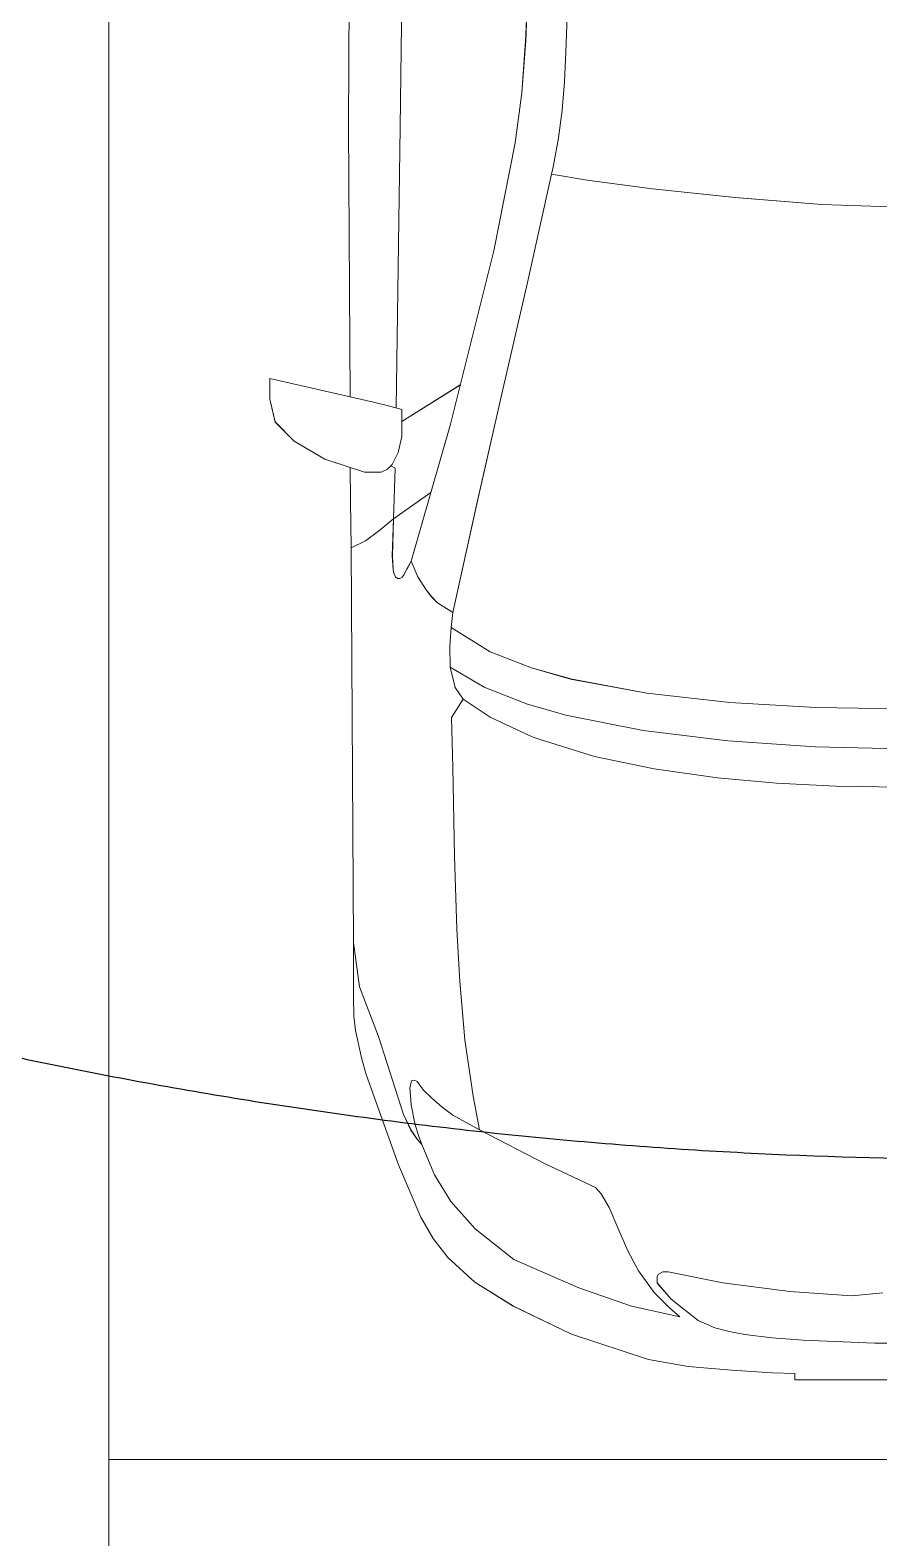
# Model space of a CAD drawing. Header units: millimetres. Extents: x -284281 to 1648660, y -821378 to -151356.
# Drawn here: x -250865 to -249456, y -270740 to -268236 of the extents above; entities that cross this region are included whole.
import ezdxf

# ---------------------------------------------------------------- set-up
doc = ezdxf.new("R2010")
doc.units = ezdxf.units.MM
doc.header["$MEASUREMENT"] = 0
for name, color, linetype in [('Cars', 7, 'Continuous'), ('Extérieur - Environnement', 7, 'Continuous'), ('Sols_ Dalles', 7, 'Continuous')]:
    doc.layers.add(name, color=color, linetype=linetype)

# ---------------------------------------------------------------- blocks, each defined once
blk = doc.blocks.new('Car 0025')
at = {"layer": 'Cars', "color": 7, "linetype": 'Continuous', "lineweight": 13}
for p, q in [((-836.8, 2545.3), (-843.3, 2088.2)), ((-926.9, 2522.7), (-928.9, 2089.8)), ((-928.9, 2089.8), (-926.9, 2522.7)), ((-634.8, 2231.6), (-630.6, 2324.2)), ((-564.1, 2317.3), (-567.9, 2213)), ((-640.9, 2145.4), (-634.8, 2231.6)), ((-567.9, 2213), (-570.5, 2163.8)), ((-570.5, 2163.8), (-574.3, 2116.7)), ((-652.1, 2062.2), (-640.9, 2145.4)), ((-574.3, 2116.7), (-580.1, 2070.5)), ((-928.9, 2089.8), (-926.4, 1640.4)), ((-926.4, 1640.4), (-928.9, 2089.8)), ((-843.3, 2088.2), (-849.7, 1622.1)), ((-687.5, 1882.8), (-652.1, 2062.2)), ((-580.1, 2070.5), (-588.5, 2025.1)), ((-591.8, 2010.3), (-632, 1830.3)), ((-591.8, 2010.3), (-588.8, 2024.6)), ((-591.8, 2010.3), (-532.9, 2000.2)), ((-588.8, 2024.6), (-588.4, 2025.3)), ((-532.9, 2000.2), (-424.2, 1986.1)), ((-424.2, 1986.1), (-287.2, 1971.5)), ((-287.2, 1971.5), (-142.7, 1960.1)), ((-142.7, 1960.1), (-12.1, 1955.6)), ((-759.7, 1595.1), (-687.5, 1882.8)), ((-632, 1830.3), (-674.2, 1645.7)), ((-926.4, 1640.4), (-1059.8, 1671.2)), ((-1059.8, 1671.2), (-1059.8, 1636.9)), ((-1059.8, 1671.2), (-887.7, 1631.5)), ((-1059.8, 1671.2), (-1059.8, 1636.9)), ((-743.3, 1660.3), (-840.5, 1599.8)), ((-1059.8, 1636.9), (-1050.9, 1598.8)), ((-1050.9, 1598.8), (-1059.8, 1636.9)), ((-887.7, 1631.5), (-864.6, 1626)), ((-674.2, 1645.7), (-715.3, 1465.4)), ((-864.6, 1626), (-840.5, 1619.8)), ((-840.5, 1619.8), (-840.5, 1574.6)), ((-1050.9, 1598.8), (-1019.1, 1566.8)), ((-1019.1, 1566.8), (-1050.9, 1598.8)), ((-759.7, 1595.1), (-825.1, 1368)), ((-1019.1, 1566.8), (-968.5, 1537.3)), ((-968.5, 1537.3), (-1019.1, 1566.8)), ((-840.5, 1574.6), (-846.5, 1548.1)), ((-968.5, 1537.3), (-926, 1523.1)), ((-902.5, 1515.3), (-968.5, 1537.3)), ((-856.3, 1528), (-864.4, 1520.4)), ((-846.5, 1548.1), (-856.3, 1528)), ((-926, 1523.1), (-925.7, 1467.7)), ((-925.7, 1467.7), (-926, 1523.1)), ((-874.6, 1515.3), (-902.5, 1515.3)), ((-864.4, 1520.4), (-874.6, 1515.3)), ((-851.4, 1522.3), (-858.6, 1525.8)), ((-851.4, 1522.3), (-854.4, 1437.8)), ((-792.3, 1482), (-854.4, 1437.8)), ((-925.7, 1467.7), (-924.7, 1389.7)), ((-925.7, 1467.7), (-924.7, 1389.7)), ((-715.3, 1465.4), (-755.5, 1282.4)), ((-854.4, 1437.8), (-879.3, 1417.7)), ((-854.4, 1437.8), (-856.2, 1376.4)), ((-879.3, 1417.7), (-900.9, 1401.3)), ((-900.9, 1401.3), (-924.7, 1389.7)), ((-924.7, 1389.7), (-920.5, 734.5)), ((-924.7, 1389.7), (-920.5, 734.5)), ((-856.2, 1376.4), (-855, 1353.4)), ((-855, 1353.4), (-853.9, 1347.6)), ((-836.8, 1345.8), (-832.5, 1354)), ((-832.4, 1354), (-825.1, 1368)), ((-825.1, 1368), (-813.7, 1341.5)), ((-853.9, 1347.6), (-851, 1342)), ((-847.5, 1338.9), (-851, 1342)), ((-843.8, 1338.8), (-847.5, 1338.9)), ((-839.9, 1341.4), (-843.8, 1338.8)), ((-839.9, 1341.4), (-836.8, 1345.8)), ((-813.7, 1341.5), (-800.3, 1320)), ((-800.3, 1320), (-791.1, 1308.8)), ((-791.1, 1308.8), (-781.4, 1298.4)), ((-781.4, 1298.4), (-755.5, 1282.4)), ((-755.5, 1282.4), (-758.8, 1257.5)), ((-755.5, 1282.4), (-755.5, 1282.4)), ((-758.8, 1257.5), (-760.9, 1227.1)), ((-694, 1217.1), (-758.8, 1257.5)), ((-760.9, 1227.1), (-760.1, 1191.7)), ((-625.2, 1190.8), (-694, 1217.1)), ((-703.8, 1158.5), (-760.1, 1191.7)), ((-760.1, 1191.7), (-751.8, 1158)), ((-560.1, 1172.1), (-625.2, 1190.8)), ((-751.8, 1158), (-751.8, 1158)), ((-738.5, 1138.6), (-751.8, 1158)), ((-633.6, 1130.9), (-703.8, 1158.5)), ((-433.8, 1148.7), (-560.1, 1172.1)), ((-738.5, 1138.6), (-758, 1108.3)), ((-738.5, 1138.6), (-738.5, 1138.6)), ((-738.5, 1138.6), (-693.9, 1108.9)), ((-567.9, 1112.1), (-633.6, 1130.9)), ((-295.6, 1133.3), (-433.8, 1148.7)), ((-152.7, 1124.9), (-295.6, 1133.3)), ((-758, 1108.3), (-755.8, 1024.9)), ((-693.9, 1108.9), (-624, 1076.3)), ((-439.5, 1086.6), (-567.9, 1112.1)), ((-12.1, 1122.4), (-152.7, 1124.9)), ((-298.8, 1069.2), (-439.5, 1086.6)), ((-624, 1076.3), (-610.9, 1071.4)), ((-610.9, 1071.4), (-520.4, 1043.6)), ((-154, 1059.4), (-298.8, 1069.2)), ((-12.1, 1056.3), (-154, 1059.4)), ((-520.4, 1043.6), (-421.4, 1022.7)), ((-755.8, 1025), (-753.2, 878.1)), ((-755.8, 1024.9), (-755.8, 1024.9)), ((-421.4, 1022.7), (-316.5, 1007.9)), ((-316.5, 1007.9), (-218.5, 999.1)), ((-218.5, 999.1), (-119.9, 994.1)), ((-119.9, 994.1), (-12.1, 992.4)), ((-753.2, 878.1), (-748.9, 756.7)), ((-748.9, 756.7), (-744.4, 670.1)), ((-920.5, 734.5), (-920.6, 683.7)), ((-920.5, 734.5), (-920.6, 683.7)), ((-920.5, 734.5), (-910.7, 661.1)), ((-920.6, 683.7), (-920.5, 645.6)), ((-920.6, 683.7), (-920.5, 645.6)), ((-910.7, 661.1), (-879.2, 578.8)), ((-744.4, 670.2), (-735.6, 572.8)), ((-735.6, 572.8), (-744.3, 670.1)), ((-920.5, 645.6), (-920, 612.5)), ((-920.5, 645.6), (-920, 612.5)), ((-899.6, 632.1), (-899.5, 631.1)), ((-920, 612.5), (-917.2, 588.4)), ((-920, 612.5), (-917.2, 588.4)), ((-917.2, 588.4), (-906.8, 541)), ((-906.8, 541), (-917.2, 588.4)), ((-879.2, 578.8), (-837.6, 449.2)), ((-735.6, 572.8), (-722, 479.6)), ((-906.8, 541), (-899.8, 515.5)), ((-899.8, 515.5), (-906.8, 541)), ((-899.8, 515.5), (-846, 365.6)), ((-846, 365.6), (-899.8, 515.5)), ((-824.6, 504.7), (-827.3, 493)), ((-820.1, 506), (-824.6, 504.7)), ((-815.2, 503.8), (-820.1, 506)), ((-804.3, 489.5), (-815.2, 503.8)), ((-827.3, 493), (-826, 479.9)), ((-826, 479.9), (-825, 465)), ((-790.7, 476), (-804.3, 489.5)), ((-773.6, 461.2), (-790.7, 476)), ((-722, 479.6), (-711.7, 423.4)), ((-825, 465), (-819.1, 434.2)), ((-755.7, 447.9), (-773.6, 461.2)), ((-825.2, 422.9), (-837.6, 449.2)), ((-819.1, 434.2), (-812.8, 414.4)), ((-711.7, 423.4), (-755.7, 447.9)), ((-814.8, 408.3), (-825.2, 422.9)), ((-807.5, 399), (-814.8, 408.3)), ((-812.8, 414.4), (-807.5, 399)), ((-602.3, 367), (-711.7, 423.4)), ((-786.3, 348.7), (-807.5, 399)), ((-846, 365.6), (-808.7, 278.6)), ((-808.7, 278.6), (-846, 365.6)), ((-518.8, 327.9), (-602.3, 367)), ((-759.1, 304.4), (-786.3, 348.7)), ((-509.5, 317.5), (-518.8, 327.9)), ((-718.8, 259), (-759.1, 304.4)), ((-496.3, 294.8), (-509.5, 317.5)), ((-808.7, 278.6), (-788.2, 243.2)), ((-808.7, 278.6), (-788.2, 243.2)), ((-480.1, 257), (-496.3, 294.8)), ((-654.4, 208.3), (-718.8, 259)), ((-465.1, 222.6), (-480.1, 257)), ((-788.2, 243.2), (-764, 211.8)), ((-788.2, 243.2), (-764, 211.8)), ((-764, 211.8), (-719, 170.5)), ((-764, 211.8), (-719, 170.5)), ((-654.4, 208.3), (-546.4, 161.2)), ((-447.3, 189.6), (-465.1, 222.6)), ((-421.5, 153.3), (-447.3, 189.6)), ((-416.6, 180.1), (-414.1, 184)), ((-416.4, 169.3), (-416.6, 180.1)), ((-414.1, 184), (-406.9, 187.6)), ((-406.9, 187.6), (-398, 187.9)), ((-398, 187.9), (-307.1, 169.4)), ((-719, 170.5), (-655.3, 130.9)), ((-719, 170.5), (-655.3, 130.9)), ((-546.4, 161.2), (-459.2, 131.1)), ((-395.7, 128), (-421.5, 153.3)), ((-393.4, 142.5), (-416.4, 169.3)), ((-307.1, 169.4), (-196.1, 155)), ((-196.1, 155), (-92.9, 148.1)), ((-41.8, 152.8), (-92.9, 148.1)), ((-655.3, 130.9), (-558.5, 84.1)), ((-655.3, 130.9), (-558.5, 84.1)), ((-378.9, 113.2), (-459.2, 131.1)), ((-378.9, 113.2), (-395.7, 128)), ((-348.6, 107.3), (-393.4, 142.5)), ((-320.4, 95.1), (-348.6, 107.3)), ((-558.5, 84.1), (-431, 42.5)), ((-431, 42.5), (-558.5, 84.1)), ((-320.4, 95.1), (-296.9, 89)), ((-296.9, 89), (-270.9, 84)), ((-270.9, 84), (-226, 78.1)), ((-226, 78.1), (-174.1, 74.2)), ((-54.7, 69.2), (-174.1, 74.2)), ((-73.2, 69.9), (-72.6, 69.9)), ((-12.1, 69.6), (-54.7, 69.2)), ((-431, 42.5), (-364.7, 30.9)), ((-364.7, 30.9), (-431, 42.5)), ((-364.7, 30.9), (-293.1, 24.3)), ((-293.1, 24.3), (-364.7, 30.9)), ((-293.1, 24.3), (-225.1, 20.2)), ((-225.1, 20.2), (-293.1, 24.3)), ((-225.1, 20.2), (-187.9, 19.2)), ((-187.9, 19.2), (-225.1, 20.2)), ((-187.9, 19.2), (-187.9, 8.3)), ((-187.9, 8.3), (-187.9, 19.2)), ((-187.9, 8.3), (163.7, 8.3)), ((-187.9, 8.3), (-12.1, 8.3))]:
    blk.add_line(p, q, dxfattribs=at)

msp = doc.modelspace()

# ---------------------------------------------------------------- linework, layer by layer
at = {"color": 9, "linetype": 'Continuous', "lineweight": 5}
msp.add_lwpolyline([(-252812.34567, -273452.05237), (-252812.34567, -273599.0311, 0.4157910988), (-250801.57964, -275599.00212), (-230992.0463, -275433.43196, 0.3455016121), (-229273.14053, -273660.69924), (-229273.14053, -267109.82626, 0.4142135624), (-230773.14053, -265609.82626), (-235734.61761, -265609.82626), (-235734.61761, -270609.82626), (-250734.61761, -270609.82626), (-250734.61761, -265609.82626), (-250812.34567, -265609.82626, 0.3805567013), (-252798.84385, -267377.82411)], format="xyb", close=True, dxfattribs=at)
at = {"color": 255, "linetype": 'Continuous', "lineweight": 5, "flags": 128}
msp.add_lwpolyline([(-250734.61761, -265609.82626), (-250734.61761, -270609.82626), (-248234.61761, -270609.82626), (-248234.61761, -265609.82626)], close=True, dxfattribs=at)
for points in [[(-250734.61761, -265609.82626), (-250734.61761, -270609.82626)], [(-250734.61761, -270609.82626), (-248234.61761, -270609.82626)]]:
    msp.add_lwpolyline(points, dxfattribs=at)
at = {"color": 7, "linetype": 'Continuous', "lineweight": 5}
msp.add_lwpolyline([(-250734.61761, -271810.11543), (-250734.61761, -273590.23861), (-230547.34109, -273450.48842), (-230558.18341, -271436.34552), (-230558.18341, -271563.70769), (-235558.18341, -271563.70769), (-235558.18341, -270609.82626), (-238013.76245, -270609.82626), (-238234.61761, -270609.82626), (-240734.61761, -270609.82626), (-243234.61761, -270609.82626), (-245734.61761, -270609.82626), (-248234.61761, -270609.82626), (-250734.61761, -270609.82626)], close=True, dxfattribs=at)
at = {"color": 1}
msp.add_open_spline([(-249279.94553, -252910.57129, 2000), (-249384.93083, -252910.57129, 2000), (-249489.91596, -252912.71295, 2000), (-249699.44838, -252921.25425, 2000), (-249803.99535, -252927.65385, 2000), (-250012.22251, -252944.63588, 2000), (-250115.90243, -252955.21821, 2000), (-250321.98469, -252980.4433, 2000), (-250424.38678, -252995.08592, 2000), (-250627.52862, -253028.26611, 2000), (-250728.26817, -253046.80349, 2000), (-250927.73296, -253087.57009, 2000), (-251026.45806, -253109.79908, 2000), (-251221.58004, -253157.71446, 2000), (-251317.97684, -253183.40062, 2000), (-251508.1701, -253237.9715, 2000), (-251601.96652, -253266.856, 2000), (-251786.73073, -253327.5475, 2000), (-251877.69853, -253359.35427, 2000), (-252056.62161, -253425.60391, 2000), (-252144.57694, -253460.04658, 2000), (-252317.33475, -253531.27778, 2000), (-252402.13732, -253568.06615, 2000), (-252568.4909, -253643.70061, 2000), (-252650.04202, -253682.54655, 2000), (-252809.8327, -253762.01507, 2000), (-252888.07239, -253802.63754, 2000), (-253041.21542, -253885.38928, 2000), (-253116.11889, -253927.51846, 2000), (-253262.59592, -254013.02828, 2000), (-253334.16961, -254056.40886, 2000), (-253474.02064, -254144.18298, 2000), (-253542.2981, -254188.57648, 2000), (-253675.61316, -254278.15639, 2000), (-253740.65089, -254323.34278, 2000), (-253867.56192, -254414.30771, 2000), (-253929.43534, -254460.08625, 2000), (-254050.10836, -254552.05427, 2000), (-254108.90806, -254598.24377, 2000), (-254223.53594, -254690.87184, 2000), (-254279.3642, -254737.31045, 2000), (-254409.34945, -254848.40321, 2000), (-254482.17497, -254913.10545, 2000), (-254622.61748, -255042.38457, 2000), (-254690.23482, -255106.96166, 2000), (-254820.58697, -255235.72393, 2000), (-254883.32204, -255299.90935, 2000), (-255004.23653, -255427.67583, 2000), (-255062.41615, -255491.25711, 2000), (-255174.54049, -255617.65011, 2000), (-255228.48535, -255680.46204, 2000), (-255332.44981, -255805.19177, 2000), (-255382.46949, -255867.10977, 2000), (-255478.8786, -255989.96156, 2000), (-255525.26808, -256050.89552, 2000), (-255614.695, -256171.71794, 2000), (-255657.73248, -256231.60655, 2000), (-255740.71566, -256350.30078, 2000), (-255780.66138, -256409.10652, 2000), (-255857.70291, -256525.61692, 2000), (-255894.79872, -256583.32168, 2000), (-255966.36402, -256697.62762, 2000), (-256000.83349, -256754.2289, 2000), (-256079.87676, -256887.44689, 2000), (-256123.3685, -256963.57379, 2000), (-256206.25198, -257113.80896, 2000), (-256245.64355, -257187.91755, 2000), (-256320.75464, -257334.1956, 2000), (-256356.47398, -257406.3653, 2000), (-256424.6174, -257548.86085, 2000), (-256457.0413, -257619.18687, 2000), (-256518.92473, -257758.09986, 2000), (-256548.38409, -257826.68696, 2000), (-256604.62853, -257962.23186, 2000), (-256631.41345, -258029.18975, 2000), (-256682.56298, -258161.58757, 2000), (-256706.92746, -258227.02756, 2000), (-256753.45835, -258356.50012, 2000), (-256775.62463, -258420.53273, 2000), (-256817.95343, -258547.29862, 2000), (-256838.11585, -258610.03194, 2000), (-256876.60677, -258734.3038, 2000), (-256894.93519, -258795.84236, 2000), (-256936.66962, -258941.41532, 2000), (-256959.29875, -259024.94491, 2000), (-257001.655, -259190.15312, 2000), (-257021.38176, -259271.83172, 2000), (-257058.2116, -259433.57362, 2000), (-257075.3144, -259513.63688, 2000), (-257107.12594, -259672.36686, 2000), (-257121.83447, -259751.03353, 2000), (-257149.04607, -259907.17339, 2000), (-257161.54897, -259984.64652, 2000), (-257184.50303, -260138.58821, 2000), (-257194.95404, -260215.05671, 2000), (-257213.92806, -260367.16565, 2000), (-257222.45095, -260442.80603, 2000), (-257237.66641, -260593.42479, 2000), (-257244.35888, -260668.4031, 2000), (-257255.98813, -260817.85519, 2000), (-257260.92485, -260892.32891, 2000), (-257270.59134, -261068.10549, 2000), (-257274.58574, -261169.2554, 2000), (-257279.48221, -261371.2669, 2000), (-257280.3842, -261472.12819, 2000), (-257279.11364, -261673.92593, 2000), (-257276.94112, -261774.86207, 2000), (-257269.47823, -261977.17485, 2000), (-257264.188, -262078.55119, 2000), (-257250.3829, -262282.12064, 2000), (-257241.86829, -262384.31345, 2000), (-257221.43811, -262589.91222, 2000), (-257209.52296, -262693.31787, 2000), (-257182.03579, -262901.76801, 2000), (-257166.46438, -263006.81219, 2000), (-257134.39387, -263200.41343, 2000), (-257118.53477, -263288.63458, 2000), (-257083.83362, -263466.79264, 2000), (-257064.99197, -263556.72947, 2000), (-257024.00671, -263738.62813, 2000), (-257001.86361, -263830.58991, 2000), (-256953.87915, -264016.87475, 2000), (-256928.03842, -264111.19782, 2000), (-256876.72507, -264286.96073, 2000), (-256851.87945, -264367.99251, 2000), (-256798.90341, -264532.19344, 2000), (-256770.77337, -264615.36268, 2000), (-256710.81189, -264784.07784, 2000), (-256678.9809, -264869.62394, 2000), (-256611.12097, -265043.33982, 2000), (-256575.09257, -265131.50989, 2000), (-256498.24661, -265310.72206, 2000), (-256457.42965, -265401.76459, 2000), (-256378.35129, -265569.85507, 2000), (-256341.00987, -265646.38138, 2000), (-256262.22971, -265801.6199, 2000), (-256220.79122, -265880.33241, 2000), (-256133.30725, -266040.0425, 2000), (-256087.26202, -266121.0405, 2000), (-255989.98285, -266285.39085, 2000), (-255938.74912, -266368.74377, 2000), (-255830.43261, -266537.82884, 2000), (-255773.34996, -266623.56171, 2000), (-255662.64091, -266782.90444, 2000), (-255610.01972, -266856.15688, 2000), (-255499.71877, -267004.21822, 2000), (-255442.03894, -267079.02755, 2000), (-255321.10462, -267230.07968, 2000), (-255257.84996, -267306.32298, 2000), (-255125.21377, -267460.05149, 2000), (-255055.83192, -267537.53727, 2000), (-254910.36044, -267693.47451, 2000), (-254834.2703, -267771.92657, 2000), (-254687.83869, -267916.5272, 2000), (-254618.5948, -267982.5868, 2000), (-254474.64902, -268114.82848, 2000), (-254399.94676, -268181.01079, 2000), (-254244.74702, -268313.1452, 2000), (-254164.24906, -268379.09751, 2000), (-253997.14541, -268510.34627, 2000), (-253910.53913, -268575.64286, 2000), (-253730.94744, -268705.0768, 2000), (-253637.96133, -268769.21417, 2000), (-253445.39913, -268895.74653, 2000), (-253345.82226, -268958.14137, 2000), (-253157.46435, -269070.116, 2000), (-253069.72967, -269120.06911, 2000), (-252889.61733, -269217.90404, 2000), (-252797.23938, -269265.78566, 2000), (-252607.88239, -269359.0344, 2000), (-252510.90308, -269404.40123, 2000), (-252312.45414, -269492.15623, 2000), (-252210.98428, -269534.54404, 2000), (-252003.74171, -269615.86581, 2000), (-251897.96884, -269654.79933, 2000), (-251682.39024, -269728.73855, 2000), (-251572.58446, -269763.74374, 2000), (-251349.2956, -269829.36772, 2000), (-251235.81261, -269859.98598, 2000), (-251005.61015, -269916.4086, 2000), (-250888.89089, -269942.21243, 2000), (-250652.73743, -269988.62598, 2000), (-250533.30359, -270009.23519, 2000), (-250292.3145, -270044.94226, 2000), (-250170.75975, -270060.03968, 2000), (-249926.18132, -270084.48286, 2000), (-249803.15825, -270093.8283, 2000), (-249556.33797, -270106.6153, 2000), (-249432.54143, -270110.05669, 2000), (-249299.12634, -270110.55344, 2000), (-249289.53594, -270110.57129, 2000), (-249279.94553, -270110.57129, 2000)], degree=3, knots=[3.1415926536, 3.1415926536, 3.1415926536, 3.1415926536, 3.1601194701, 3.1601194701, 3.1786462866, 3.1786462866, 3.1971731031, 3.1971731031, 3.2156999196, 3.2156999196, 3.2342267361, 3.2342267361, 3.2527535526, 3.2527535526, 3.2712803691, 3.2712803691, 3.2898071856, 3.2898071856, 3.3083340021, 3.3083340021, 3.3268608185, 3.3268608185, 3.345387635, 3.345387635, 3.3639144515, 3.3639144515, 3.382441268, 3.382441268, 3.4009680845, 3.4009680845, 3.419494901, 3.419494901, 3.4380217175, 3.4380217175, 3.456548534, 3.456548534, 3.4750753505, 3.4750753505, 3.493602167, 3.493602167, 3.5121289835, 3.5121289835, 3.5378724512, 3.5378724512, 3.563615919, 3.563615919, 3.5893593867, 3.5893593867, 3.6151028544, 3.6151028544, 3.6408463222, 3.6408463222, 3.6665897899, 3.6665897899, 3.6923332576, 3.6923332576, 3.7180767254, 3.7180767254, 3.7438201931, 3.7438201931, 3.7695636608, 3.7695636608, 3.7953071285, 3.7953071285, 3.8307451246, 3.8307451246, 3.8661831207, 3.8661831207, 3.9016211167, 3.9016211167, 3.9370591128, 3.9370591128, 3.9724971088, 3.9724971088, 4.0079351049, 4.0079351049, 4.0433731009, 4.0433731009, 4.078811097, 4.078811097, 4.1142490931, 4.1142490931, 4.1496870891, 4.1496870891, 4.1988317914, 4.1988317914, 4.2479764936, 4.2479764936, 4.2971211958, 4.2971211958, 4.3462658981, 4.3462658981, 4.3954106003, 4.3954106003, 4.4445553026, 4.4445553026, 4.4937000048, 4.4937000048, 4.5428447071, 4.5428447071, 4.5919894093, 4.5919894093, 4.6591145564, 4.6591145564, 4.7262397034, 4.7262397034, 4.7933648505, 4.7933648505, 4.8604899976, 4.8604899976, 4.9276151447, 4.9276151447, 4.9947402917, 4.9947402917, 5.0618654388, 5.0618654388, 5.1172289282, 5.1172289282, 5.1725924175, 5.1725924175, 5.2279559068, 5.2279559068, 5.2833193962, 5.2833193962, 5.3296516924, 5.3296516924, 5.3759839886, 5.3759839886, 5.4223162848, 5.4223162848, 5.468648581, 5.468648581, 5.5149808772, 5.5149808772, 5.5527539817, 5.5527539817, 5.5905270861, 5.5905270861, 5.6283001906, 5.6283001906, 5.6660732951, 5.6660732951, 5.7038463996, 5.7038463996, 5.7353327826, 5.7353327826, 5.7668191656, 5.7668191656, 5.7983055487, 5.7983055487, 5.8297919317, 5.8297919317, 5.8612783147, 5.8612783147, 5.8876104251, 5.8876104251, 5.9139425355, 5.9139425355, 5.9402746459, 5.9402746459, 5.9666067563, 5.9666067563, 5.9929388667, 5.9929388667, 6.0192709771, 6.0192709771, 6.0411228026, 6.0411228026, 6.062974628, 6.062974628, 6.0848264535, 6.0848264535, 6.106678279, 6.106678279, 6.1285301045, 6.1285301045, 6.1503819299, 6.1503819299, 6.1722337554, 6.1722337554, 6.1940855809, 6.1940855809, 6.2159374064, 6.2159374064, 6.2377892319, 6.2377892319, 6.2596410573, 6.2596410573, 6.2814928828, 6.2814928828, 6.2831853072, 6.2831853072, 6.2831853072, 6.2831853072], dxfattribs=at)
at = {"layer": 'Extérieur - Environnement', "color": 7, "linetype": 'Continuous', "lineweight": 13}
for p, q in [((-250244.52019, -267940.51339), (-250250.95898, -268397.6668)), ((-250334.6128, -267963.17852), (-250336.58103, -268396.05685)), ((-250336.58103, -268396.05685), (-250334.6128, -267963.17852)), ((-250042.52146, -268254.24976), (-250038.327, -268161.6257)), ((-249971.81117, -268168.583), (-249975.64787, -268272.86854)), ((-250048.6207, -268340.40174), (-250042.52146, -268254.24976)), ((-249975.64748, -268272.86094), (-249978.18164, -268322.03734)), ((-250059.76673, -268423.65349), (-250048.6207, -268340.40174)), ((-249978.18081, -268322.02117), (-249981.9792, -268369.17214)), ((-249981.97738, -268369.14957), (-249987.80033, -268415.39238)), ((-250336.58103, -268396.05685), (-250334.10281, -268845.44121)), ((-250334.10281, -268845.44121), (-250336.58103, -268396.05685)), ((-250250.95862, -268397.6668), (-250257.40612, -268863.71449)), ((-249987.80033, -268415.39238), (-249996.231, -268460.76007)), ((-250095.18303, -268603.0402), (-250059.76673, -268423.65349)), ((-249999.53093, -268475.56552), (-249996.45243, -268461.24977)), ((-249996.45243, -268461.24977), (-249996.14502, -268460.56992)), ((-249999.53093, -268475.56552), (-250039.68889, -268655.52589)), ((-249999.53093, -268475.56552), (-249940.56057, -268485.62843)), ((-249940.56057, -268485.62843), (-249831.94401, -268499.78584)), ((-249831.94401, -268499.78584), (-249694.8595, -268514.38407)), ((-249694.8595, -268514.38407), (-249550.41486, -268525.77115)), ((-249550.41486, -268525.77115), (-249419.79722, -268530.29402)), ((-250167.38292, -268890.78341), (-250095.18303, -268603.0402)), ((-250039.68889, -268655.52589), (-250081.86883, -268840.11737)), ((-250334.10281, -268845.44121), (-250467.47496, -268814.64059)), ((-250467.47496, -268814.64059), (-250467.47496, -268848.92946)), ((-250467.47496, -268814.64059), (-250295.43992, -268854.36992)), ((-250467.47496, -268814.64059), (-250467.47496, -268848.92946)), ((-250151.00868, -268825.52601), (-250248.19052, -268886.01052)), ((-250081.86883, -268840.11737), (-250123.01903, -269020.4073)), ((-250467.47496, -268848.92946), (-250458.61479, -268887.06107)), ((-250458.61479, -268887.06107), (-250467.47496, -268848.92946)), ((-250295.43992, -268854.36992), (-250272.31086, -268859.87405)), ((-250272.31086, -268859.87405), (-250248.19052, -268866.08904)), ((-250248.19052, -268866.08904), (-250248.19052, -268911.23643)), ((-250458.61479, -268887.06107), (-250426.75635, -268919.02077)), ((-250426.75635, -268919.02077), (-250458.61479, -268887.06107)), ((-250167.38292, -268890.78341), (-250232.79714, -269117.89028)), ((-250426.75635, -268919.02077), (-250376.21629, -268948.51176)), ((-250376.21629, -268948.51176), (-250426.75635, -268919.02077)), ((-250248.19052, -268911.23643), (-250254.20206, -268937.76338)), ((-250254.20206, -268937.76338), (-250264.00997, -268957.86991)), ((-250376.21629, -268948.51176), (-250333.70313, -268962.73033)), ((-250310.24113, -268970.57721), (-250376.21629, -268948.51176)), ((-250333.70313, -268962.73033), (-250333.44531, -269018.1393)), ((-250333.44531, -269018.1393), (-250333.70313, -268962.73033)), ((-250272.08497, -268965.4035), (-250282.25697, -268970.51114)), ((-250264.00997, -268957.86991), (-250272.08497, -268965.4035)), ((-250259.1329, -268963.54689), (-250266.33757, -268960.04146)), ((-250259.1329, -268963.54689), (-250262.10144, -269048.08492)), ((-250282.25697, -268970.51114), (-250310.24113, -268970.57721)), ((-250333.44531, -269018.1393), (-250332.39356, -269096.18977)), ((-250333.44531, -269018.1393), (-250332.39356, -269096.18977)), ((-250199.95362, -269003.86325), (-250262.10144, -269048.08492)), ((-250123.01903, -269020.4073), (-250163.1838, -269203.41728)), ((-250286.96263, -269068.10797), (-250308.55859, -269084.58397)), ((-250262.10144, -269048.08492), (-250286.96263, -269068.10797)), ((-250262.10144, -269048.08492), (-250263.93558, -269109.45981)), ((-250308.55859, -269084.58397), (-250332.39356, -269096.18977)), ((-250332.39356, -269096.18977), (-250328.24253, -269751.34623)), ((-250332.39356, -269096.18977), (-250328.24253, -269751.34623)), ((-250263.93558, -269109.45981), (-250262.65659, -269132.47647)), ((-250240.14545, -269131.8074), (-250232.79714, -269117.89028)), ((-250232.79714, -269117.89028), (-250221.35168, -269144.33281)), ((-250262.65659, -269132.47647), (-250261.61884, -269138.23058)), ((-250261.61884, -269138.23058), (-250258.69617, -269143.89453)), ((-250255.23531, -269146.96708), (-250258.69617, -269143.89453)), ((-250247.59013, -269144.45425), (-250251.48647, -269147.00118)), ((-250247.59013, -269144.45425), (-250244.49865, -269140.09445)), ((-250244.49865, -269140.09445), (-250240.15097, -269131.8074)), ((-250221.35168, -269144.33281), (-250208.00803, -269165.84107)), ((-250251.48647, -269147.00118), (-250255.23531, -269146.96708)), ((-250208.00803, -269165.84107), (-250198.81153, -269177.03804)), ((-250198.81153, -269177.03804), (-250189.09185, -269187.47592)), ((-250189.09185, -269187.47592), (-250163.1838, -269203.41728)), ((-250163.1838, -269203.41728), (-250166.47381, -269228.34161)), ((-250163.17067, -269203.41728), (-250163.1838, -269203.41728)), ((-250166.47381, -269228.34161), (-250168.61696, -269258.76943)), ((-250101.6605, -269268.77649), (-250166.47381, -269228.34161)), ((-250168.61696, -269258.76943), (-250167.83762, -269294.13152)), ((-250032.9047, -269295.0318), (-250101.6638, -269268.77522)), ((-250111.45923, -269327.35088), (-250167.83762, -269294.13152)), ((-250167.83762, -269294.13152), (-250159.50965, -269327.84893)), ((-249967.76871, -269313.74287), (-250032.91099, -269295.03)), ((-249841.47658, -269337.16562), (-249967.77415, -269313.74186)), ((-250159.50965, -269327.84893), (-250159.4834, -269327.86385)), ((-250146.19371, -269347.20636), (-250159.50965, -269327.84893)), ((-250041.2559, -269354.97416), (-250111.45923, -269327.35088)), ((-249703.33291, -269352.52696), (-249841.47658, -269337.16562)), ((-250146.19371, -269347.20636), (-250165.72467, -269377.59549)), ((-250146.18791, -269347.24596), (-250146.19371, -269347.20636)), ((-250146.18791, -269347.24596), (-250101.58486, -269376.96378)), ((-249975.60918, -269373.73936), (-250041.2559, -269354.97416)), ((-249560.40297, -269360.92894), (-249703.33536, -269352.52669)), ((-249419.76813, -269363.48903), (-249560.4051, -269360.92881)), ((-250165.72467, -269377.59549), (-250163.54566, -269460.94717)), ((-250101.58486, -269376.96378), (-250031.70604, -269409.53884)), ((-249847.16687, -269399.28843), (-249975.60918, -269373.73936)), ((-250031.70604, -269409.53884), (-250018.64564, -269414.40092)), ((-250018.64564, -269414.40157), (-249928.10474, -269442.21545)), ((-249706.48547, -269416.62781), (-249847.16687, -269399.28843)), ((-249561.70103, -269426.44553), (-249706.48547, -269416.62781)), ((-249928.10474, -269442.21545), (-249829.05728, -269463.14415)), ((-249419.79722, -269429.55341), (-249561.70103, -269426.44553)), ((-250163.5468, -269460.88399), (-250160.90138, -269607.70948)), ((-250163.5444, -269460.93008), (-250163.54394, -269460.94717)), ((-249829.05728, -269463.14415), (-249724.15022, -269477.96859)), ((-249724.15022, -269477.96859), (-249626.18867, -269486.76401)), ((-249626.18867, -269486.76401), (-249527.61623, -269491.74058)), ((-249527.61623, -269491.74058), (-249419.79072, -269493.48469)), ((-250160.90138, -269607.70948), (-250156.60931, -269729.1679)), ((-250156.60931, -269729.1679), (-250152.07228, -269815.70708)), ((-250328.24253, -269751.34623), (-250328.32565, -269802.16976)), ((-250328.24253, -269751.34623), (-250328.32565, -269802.16976)), ((-250328.24253, -269751.34623), (-250318.39945, -269824.71161)), ((-250328.32565, -269802.16976), (-250328.21483, -269840.24082)), ((-250328.32565, -269802.16976), (-250328.21483, -269840.24082)), ((-250152.0742, -269815.68583), (-250143.29348, -269913.00038)), ((-250143.29348, -269913.00038), (-250152.04447, -269815.70708)), ((-250328.21483, -269840.24082), (-250327.68802, -269873.35129)), ((-250328.21483, -269840.24082), (-250327.68802, -269873.35129)), ((-250318.39945, -269824.71161), (-250286.87379, -269907.07637)), ((-250307.2847, -269853.7503), (-250307.23319, -269854.76227)), ((-250327.68802, -269873.35129), (-250324.88752, -269897.49542)), ((-250327.68802, -269873.35129), (-250324.88752, -269897.49542)), ((-250324.88752, -269897.49542), (-250314.48993, -269944.8511)), ((-250314.48993, -269944.8511), (-250324.88752, -269897.49542)), ((-250286.87379, -269907.07637), (-250245.27288, -270036.67469)), ((-250143.29348, -269913.00038), (-250129.6713, -270006.24511)), ((-250314.48993, -269944.8511), (-250307.47494, -269970.35605)), ((-250307.47494, -269970.35605), (-250314.48993, -269944.8511)), ((-250307.47494, -269970.35605), (-250253.65677, -270120.29169)), ((-250253.65677, -270120.29169), (-250307.47494, -269970.35605)), ((-250232.2683, -269981.1309), (-250235.00167, -269992.83391)), ((-250235.00167, -269992.83391), (-250233.68784, -270005.92864)), ((-250227.81481, -269979.86576), (-250232.2683, -269981.1309)), ((-250222.92707, -269982.02279), (-250227.81481, -269979.86576)), ((-250211.98831, -269996.31316), (-250222.92707, -269982.02279)), ((-250233.68784, -270005.92864), (-250232.74152, -270020.85794)), ((-250198.36624, -270009.85084), (-250211.98831, -269996.31316)), ((-250181.29272, -270024.65345), (-250198.36624, -270009.85084)), ((-250129.67546, -270006.22231), (-250119.39497, -270062.48284)), ((-250232.9363, -270062.98887), (-250245.27288, -270036.67469)), ((-250232.74152, -270020.85794), (-250226.83503, -270051.66531)), ((-250163.35077, -270037.93817), (-250181.29272, -270024.65345)), ((-250119.39497, -270062.48284), (-250163.35077, -270037.93817)), ((-250222.49289, -270077.53862), (-250232.9363, -270062.98887)), ((-250226.83503, -270051.66531), (-250220.4889, -270071.46569)), ((-250009.98064, -270118.86318), (-250119.39497, -270062.48284)), ((-250215.16697, -270086.83773), (-250222.49289, -270077.53862)), ((-250220.4889, -270071.46569), (-250215.16697, -270086.83773)), ((-250193.98318, -270137.13741), (-250215.16697, -270086.83773)), ((-250253.65677, -270120.29169), (-250216.41812, -270207.26501)), ((-250216.41812, -270207.26501), (-250253.65677, -270120.29169)), ((-249926.5437, -270157.96908), (-250009.98064, -270118.86318)), ((-250166.76846, -270181.48732), (-250193.98318, -270137.13741)), ((-249917.15476, -270168.3882), (-249926.5437, -270157.96908)), ((-249903.9739, -270191.08459), (-249917.15476, -270168.3882)), ((-250126.45037, -270226.84518), (-250166.76846, -270181.48732)), ((-249887.83415, -270228.81375), (-249903.98767, -270191.06089)), ((-250216.41812, -270207.26501), (-250195.87345, -270242.63687)), ((-250216.41812, -270207.26501), (-250195.87345, -270242.63687)), ((-250195.87345, -270242.63687), (-250171.69555, -270274.05726)), ((-250195.87345, -270242.63687), (-250171.69555, -270274.05726)), ((-250062.12431, -270277.57411), (-250126.45037, -270226.84518)), ((-249872.76664, -270263.21353), (-249887.83415, -270228.81375)), ((-249854.9842, -270296.21529), (-249872.76664, -270263.21353)), ((-250171.69555, -270274.05726), (-250126.66684, -270315.3658)), ((-250171.69555, -270274.05726), (-250126.66684, -270315.3658)), ((-250062.12431, -270277.57411), (-249954.0905, -270324.61656)), ((-250126.66684, -270315.3658), (-250062.95008, -270354.9622)), ((-250126.66684, -270315.3658), (-250062.95008, -270354.9622)), ((-249829.23869, -270332.55195), (-249854.9842, -270296.21529)), ((-249824.27325, -270305.74818), (-249821.82907, -270301.85496)), ((-249824.12514, -270316.57466), (-249824.27325, -270305.74818)), ((-249801.06584, -270343.39726), (-249824.12514, -270316.57466)), ((-249821.82907, -270301.85496), (-249814.58297, -270298.21001)), ((-249814.58297, -270298.21001), (-249805.67033, -270297.95822)), ((-249805.67033, -270297.95822), (-249714.80347, -270316.41152)), ((-249714.80347, -270316.41152), (-249603.7783, -270330.86867)), ((-249954.0905, -270324.61656), (-249866.85943, -270354.75258)), ((-249803.36932, -270357.82663), (-249829.23869, -270332.55195)), ((-249756.30521, -270378.58668), (-249801.06584, -270343.39726)), ((-249603.7783, -270330.86867), (-249500.64113, -270337.75301)), ((-249449.51905, -270333.07959), (-249500.64113, -270337.75301)), ((-250062.95008, -270354.9622), (-249966.15492, -270401.74717)), ((-250062.95008, -270354.9622), (-249966.15492, -270401.74717)), ((-249786.61255, -270372.64639), (-249866.85943, -270354.75258)), ((-249786.61255, -270372.64639), (-249803.36932, -270357.82663)), ((-249728.14583, -270390.73955), (-249756.30521, -270378.58668)), ((-249728.14583, -270390.73955), (-249704.57785, -270396.81951)), ((-249966.15492, -270401.74717), (-249838.66588, -270443.38497)), ((-249838.66588, -270443.38497), (-249966.15492, -270401.74717)), ((-249704.58233, -270396.81865), (-249678.58508, -270401.80435)), ((-249678.59766, -270401.80194), (-249633.67977, -270407.76128)), ((-249633.67977, -270407.76128), (-249581.78708, -270411.68635)), ((-249462.39829, -270416.62558), (-249581.78708, -270411.68635)), ((-249480.93139, -270415.99228), (-249480.29002, -270415.99228)), ((-249419.7856, -270416.28535), (-249462.39829, -270416.62558)), ((-249838.66588, -270443.38497), (-249772.42599, -270454.9632)), ((-249772.42599, -270454.9632), (-249838.66588, -270443.38497)), ((-249772.42599, -270454.9632), (-249700.80695, -270461.51499)), ((-249700.80695, -270461.51499), (-249772.42599, -270454.9632)), ((-249700.80695, -270461.51499), (-249632.82029, -270465.60854)), ((-249632.82029, -270465.60854), (-249700.80695, -270461.51499)), ((-249632.82029, -270465.60854), (-249595.55884, -270466.69894)), ((-249595.55884, -270466.69894), (-249632.82029, -270465.60854)), ((-249595.55884, -270466.69894), (-249595.55884, -270477.52828)), ((-249595.55884, -270477.52828), (-249595.55884, -270466.69894)), ((-249595.55884, -270477.52828), (-249244.03559, -270477.52828)), ((-249595.55884, -270477.52828), (-249419.79722, -270477.52828))]:
    msp.add_line(p, q, dxfattribs=at)
at = {"layer": 'Sols_ Dalles', "color": 7, "linetype": 'Continuous', "lineweight": 5, "flags": 128}
msp.add_lwpolyline([(-252812.34567, -273599.0311, 0.4157910988), (-250801.57964, -275599.00212), (-231251.43079, -275451.7323, 0.4142135624), (-229262.2258, -273440.99525), (-229273.11155, -271418.783), (-229273.11155, -271563.70769), (-230557.49781, -271563.70769), (-230547.34109, -273450.48842), (-250734.61761, -273590.2317), (-250734.61761, -271810.11543), (-250734.61761, -271796.27354), (-251796.94728, -271810.11543), (-251800.85587, -271510.14089), (-250734.61761, -271496.24807), (-250734.61761, -270609.82626), (-250734.61761, -265609.82626), (-250812.34567, -265609.82626, 0.4142135624), (-252812.34567, -267609.82626)], format="xyb", close=True, dxfattribs=at)

# ---------------------------------------------------------------- block references
at = {"layer": 'Cars', "color": 7, "linetype": 'Continuous', "lineweight": 5, "zscale": 1000}
msp.add_blockref('Car 0025', (-249407.69887, -270485.8493), dxfattribs=at)

doc.saveas('drawing.dxf')
